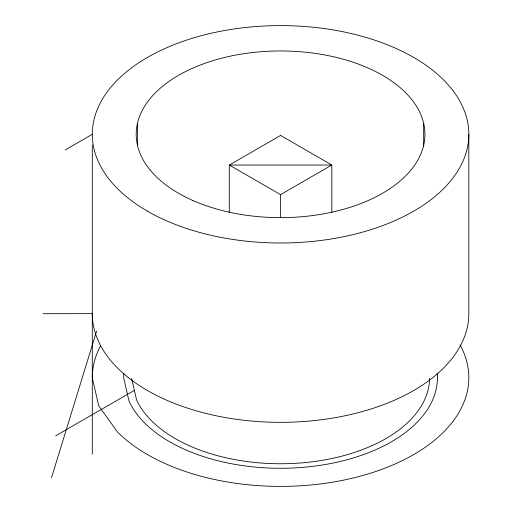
<?xml version="1.0" encoding="UTF-8"?>
<svg xmlns="http://www.w3.org/2000/svg" width="512" height="512" viewBox="0 0 512 512"><rect width="100%" height="100%" fill="white"/><g stroke="black" fill="none" stroke-linecap="round" stroke-linejoin="round"><path stroke-width="0.77" d="M51.546 477.606L96.621 331.059M65.216 149.946L92.288 134.317M229.299 212.224L229.299 165.043L280.557 194.637L331.84 165.03L331.84 212.211M55.68 435.808L134.4 390.362M43.174 313.69L92.288 313.67A188.269 108.698 0 0 0 280.589 422.342A188.269 108.698 0 0 0 468.826 313.632L468.826 134.278M131.68 378.451L136.589 399.974A149.043 86.048 0 0 0 299.354 463.066A149.043 86.048 0 0 0 429.594 378.47M423.667 123.398L423.667 146.515M280.557 194.637L280.557 217.024M137.434 123.437L137.434 145.76M92.288 144.966L92.288 454.208M460.058 344.922A188.269 108.698 0 0 1 356.48 477.171A188.269 108.698 0 0 1 117.53 432.07L98.714 405.856L92.288 377.722A188.269 108.698 0 0 1 100.678 345.619M437.242 373.139A156.89 90.579 0 0 1 304.954 467.181A156.89 90.579 0 0 1 129.018 401.152L123.667 377.709A156.89 90.579 0 0 1 123.866 373.146M280.582 135.437L229.299 165.043L331.84 165.03L280.582 135.437M147.456 211.168A188.269 108.698 0 0 0 462.419 162.406A188.269 108.698 0 0 0 231.795 29.306A188.269 108.698 0 0 0 147.456 211.168M192.71 200.429A144.352 83.341 0 0 0 423.674 145.152A144.352 83.341 0 0 0 225.28 57.306A144.352 83.341 0 0 0 192.71 200.429"/></g></svg>
